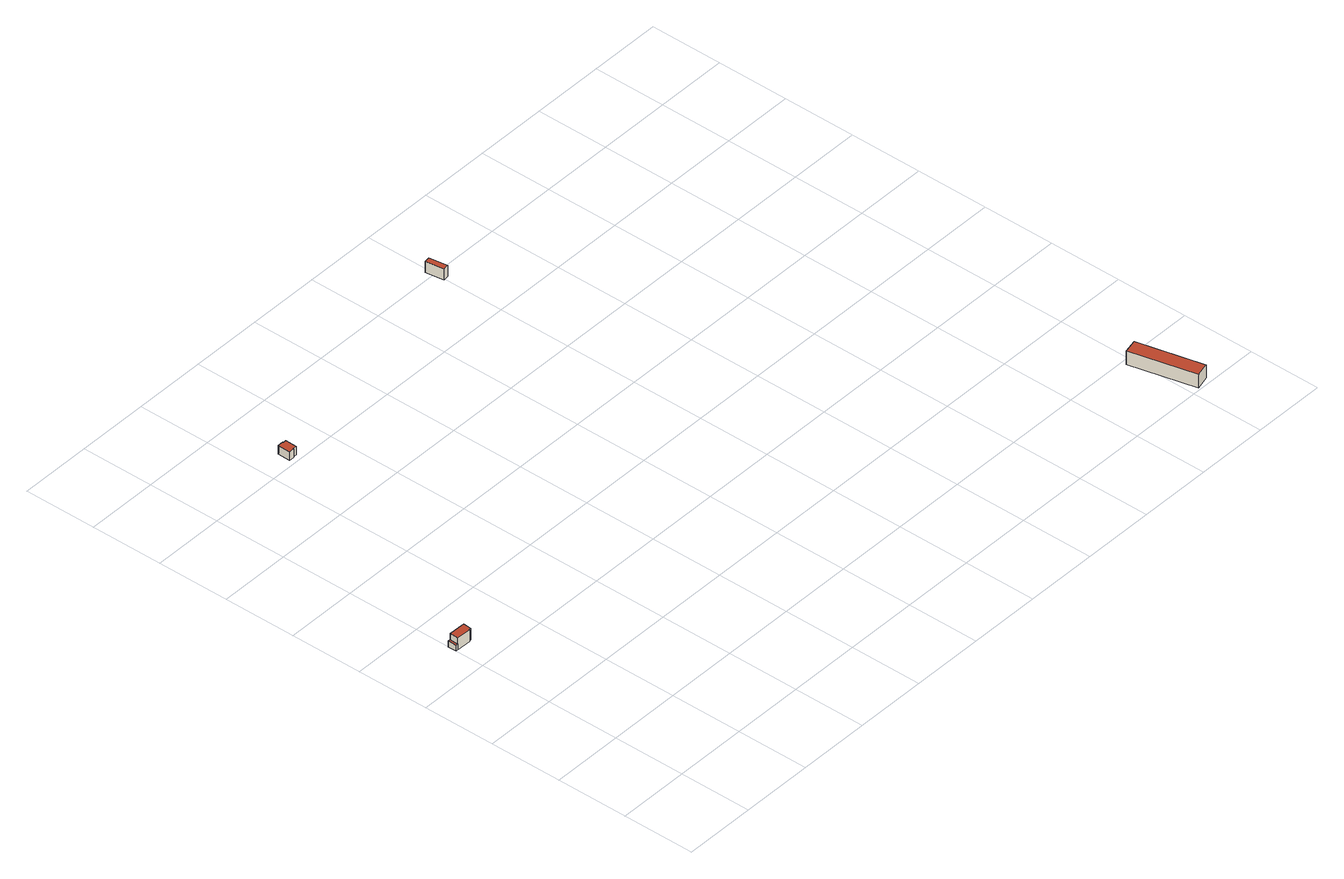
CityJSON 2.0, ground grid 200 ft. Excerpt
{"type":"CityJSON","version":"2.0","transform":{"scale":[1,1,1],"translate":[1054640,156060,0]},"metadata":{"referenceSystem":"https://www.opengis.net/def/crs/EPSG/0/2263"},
"CityObjects":{
"building1":{"type":"Building","attributes":{"name":"Bldg_1210010255","BIN":"4299117"},"geometry":[{"type":"MultiSurface","lod":"2","boundaries":[[[0,1,2,3,4,5]],[[6,7,8,9]],[[10,11,12,13,14,15,16,17]],[[0,5,17,16]],[[6,9,16,15]],[[7,6,15,14]],[[8,7,14,13]],[[2,1,13,12]],[[3,2,12,11]],[[4,3,11,10]],[[5,4,10,17]],[[8,1,0,9]]],"semantics":{"surfaces":[{"type":"RoofSurface","BIN":"4299117"},{"type":"GroundSurface"},{"type":"WallSurface"}],"values":[0,0,1,2,2,2,2,2,2,2,2,2]}}]},
"building2":{"type":"Building","attributes":{"name":"Bldg_1210013049","BIN":"4299071"},"geometry":[{"type":"MultiSurface","lod":"2","boundaries":[[[18,19,20,21,22,23,24,25]],[[26,27,28,29,30,31,32,33]],[[23,22,33,32]],[[24,23,32,31]],[[25,24,31,30]],[[18,25,30,29]],[[19,18,29,28]],[[20,19,28,27]],[[21,20,27,26]],[[22,21,26,33]]],"semantics":{"surfaces":[{"type":"RoofSurface","BIN":"4299071"},{"type":"GroundSurface"},{"type":"WallSurface"}],"values":[0,1,2,2,2,2,2,2,2,2]}}]},
"building3":{"type":"Building","attributes":{"name":"Bldg_1210000598","BIN":"4298864"},"geometry":[{"type":"MultiSurface","lod":"2","boundaries":[[[34,35,36,37]],[[38,39,40,41]],[[37,36,41,40]],[[34,37,40,39]],[[35,34,39,38]],[[36,35,38,41]]],"semantics":{"surfaces":[{"type":"RoofSurface","BIN":"4298864"},{"type":"GroundSurface"},{"type":"WallSurface"}],"values":[0,1,2,2,2,2]}}]},
"building4":{"type":"Building","attributes":{"name":"Bldg_1210007744","BIN":"4535686"},"geometry":[{"type":"MultiSurface","lod":"2","boundaries":[[[42,43,44,45]],[[46,47,48,49]],[[42,45,49,48]],[[43,42,48,47]],[[44,43,47,46]],[[45,44,46,49]]],"semantics":{"surfaces":[{"type":"RoofSurface","BIN":"4535686"},{"type":"GroundSurface"},{"type":"WallSurface"}],"values":[0,1,2,2,2,2]}}]}
},
"vertices":[
[8,704,40],[7,680,40],[47,679,40],[47,680,40],[53,680,40],[54,703,40],[1,704,22],[1,680,22],[7,680,22],[8,704,22],[53,680,5],[47,680,5],[47,679,5],[7,680,5],[1,680,5],[1,704,5],[8,704,5],[54,703,5],
[271,1446,36],[270,1411,36],[284,1411,36],[284,1412,36],[294,1412,36],[295,1444,36],[286,1444,36],[286,1446,36],[284,1412,11],[284,1411,11],[270,1411,11],[271,1446,11],[286,1446,11],[286,1444,11],[295,1444,11],[294,1412,11],
[1005,1622,38],[990,1620,38],[998,1569,38],[1013,1571,38],[990,1620,5],[1005,1622,5],[1013,1571,5],[998,1569,5],
[1818,195,46],[1780,186,46],[1823,5,46],[1861,14,46],[1823,5,7],[1780,186,7],[1818,195,7],[1861,14,7]
]}
